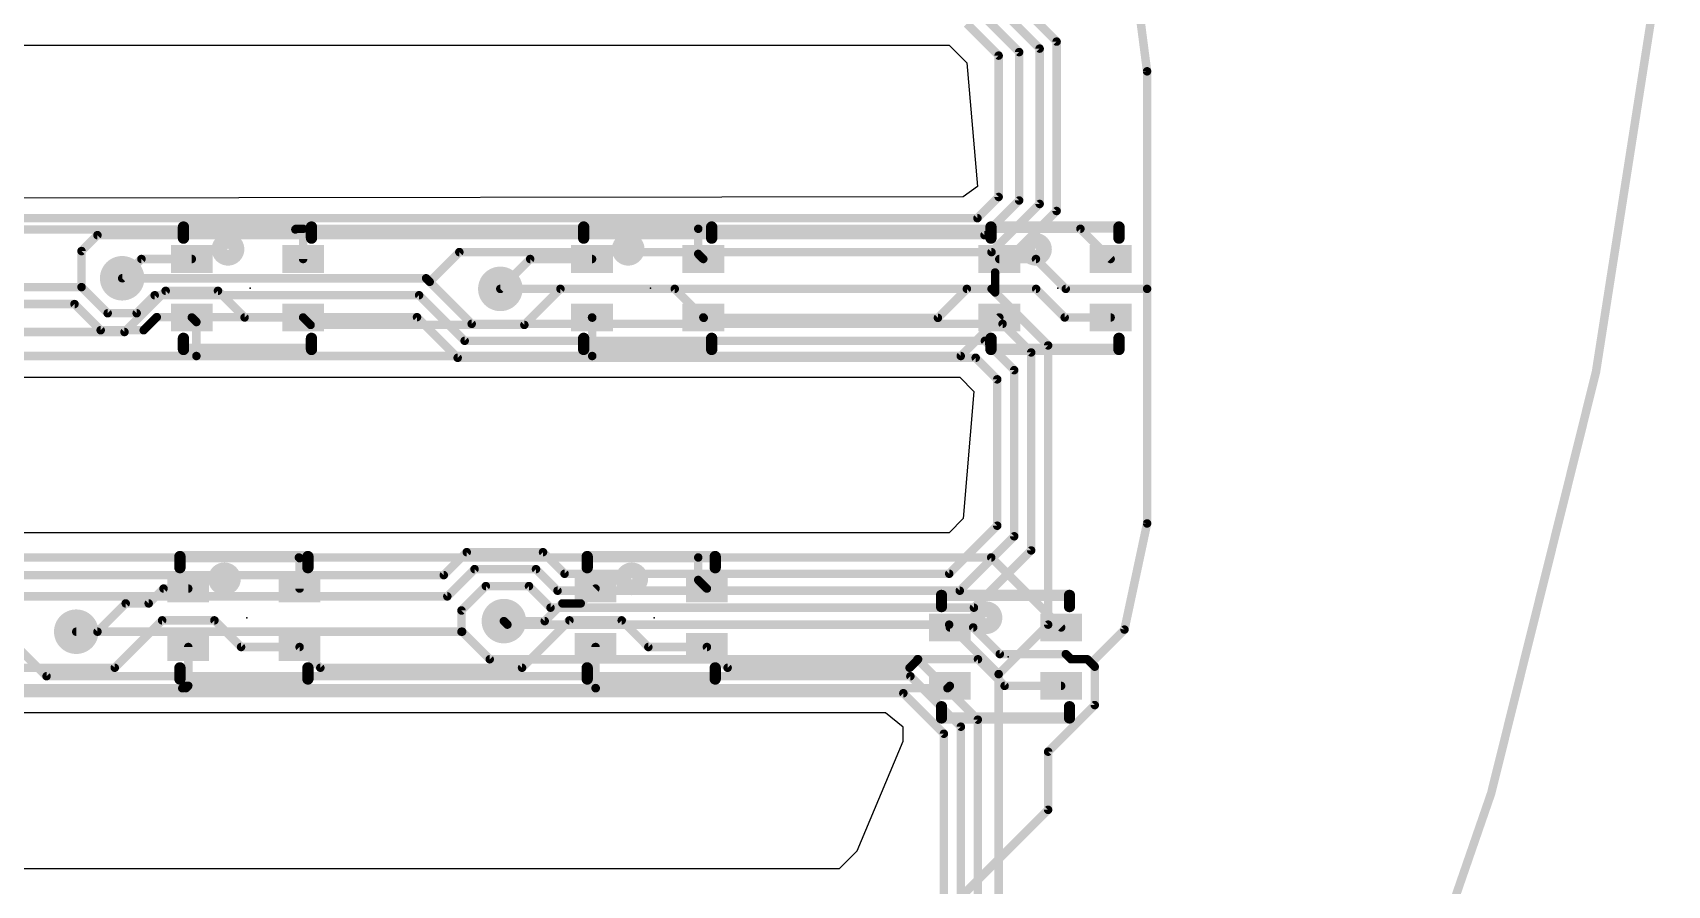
# Model space of a CAD drawing. Extents: x -74 to 74, y -25 to 38.
# Drawn here: x 43.22 to 72.59, y -7.16 to 8.16 of the extents above; entities that cross this region are included whole.
import ezdxf

# ---------------------------------------------------------------- set-up
doc = ezdxf.new("R2010")
doc.units = 0
for name, color, linetype in [('1', 12, 'CONTINUOUS'), ('16', 132, 'CONTINUOUS'), ('18', 110, 'CONTINUOUS'), ('20', 3, 'CONTINUOUS'), ('21', 40, 'CONTINUOUS'), ('23', 40, 'CONTINUOUS')]:
    doc.layers.add(name, color=color, linetype=linetype)

# ---------------------------------------------------------------- blocks, each defined once
blk = doc.blocks.new('RECT')
blk.add_solid([(-0.5, -0.5), (0.5, -0.5), (-0.5, 0.5), (0.5, 0.5)])
blk = doc.blocks.new('ROUNDV')
at = {"const_width": 0.5}
blk.add_lwpolyline([(0, -0.25, 1), (0, 0.25, 1), (0, -0.25)], format="xyb", dxfattribs=at)

msp = doc.modelspace()

# ---------------------------------------------------------------- linework, layer by layer
at = {"layer": '1', "const_width": 0.1524}
for points in [[(62.9975, 9.3796), (63.246, 7.4646)], [(63.246, 7.4646), (63.246, 3.556)], [(47.955, 4.6355), (47.9425, 4.623)], [(48.082, 4.6355), (47.955, 4.6355)], [(55.1815, 4.6355), (48.082, 4.6355)], [(48.082, 4.0925), (48.082, 4.6355)], [(55.1815, 4.6355), (62.048, 4.6355)], [(55.1815, 4.184), (55.1815, 4.6355)], [(62.048, 4.6355), (62.591, 4.0925)], [(40.764, 4.623), (47.9425, 4.623)], [(44.831, 3.7465), (45.177, 4.0925)], [(45.177, 4.0925), (46.082, 4.0925)], [(51.6255, 3.556), (52.162, 4.0925)], [(52.162, 4.0925), (53.273, 4.0925)], [(55.273, 4.0925), (55.1815, 4.184)], [(60.591, 4.0925), (61.249, 4.0925)], [(61.249, 4.0925), (61.7855, 3.556)], [(44.8725, 2.7813), (45.6123, 3.5211)], [(45.6123, 3.5211), (46.5517, 3.5211)], [(46.5517, 3.5211), (47.0303, 3.0425)], [(52.0573, 2.9083), (52.705, 3.556)], [(52.705, 3.556), (54.7595, 3.556)], [(54.7595, 3.556), (55.273, 3.0425)], [(59.4868, 3.0353), (60.0075, 3.556)], [(60.0075, 3.556), (61.252, 3.556)], [(61.7655, 3.0425), (61.252, 3.556)], [(61.7855, 3.556), (63.246, 3.556)], [(63.246, 3.556), (63.246, -0.6585)], [(46.082, 3.0425), (46.1645, 2.96)], [(46.1645, 2.96), (46.1645, 2.3495)], [(47.0303, 3.0425), (48.082, 3.0425)], [(48.082, 3.0425), (48.2162, 2.9083)], [(48.2162, 2.9083), (52.0573, 2.9083)], [(53.273, 3.0425), (53.2765, 3.039)], [(53.2765, 3.039), (53.2765, 2.3495)], [(55.273, 3.0425), (55.2802, 3.0353)], [(55.2802, 3.0353), (59.4868, 3.0353)], [(59.898, 2.3495), (60.591, 3.0425)], [(61.7655, 3.0425), (62.591, 3.0425)], [(41.3512, 2.7813), (44.8725, 2.7813)], [(38.735, 2.3495), (46.1645, 2.3495)], [(46.1645, 2.3495), (53.2765, 2.3495)], [(53.2765, 2.3495), (59.898, 2.3495)], [(63.246, -0.6585), (62.8394, -2.5656)], [(40.7035, -1.27), (48.006, -1.27)], [(48.006, -1.27), (55.1815, -1.27)], [(48.0185, -1.2825), (48.006, -1.27)], [(48.0185, -1.8285), (48.0185, -1.2825)], [(55.1815, -1.27), (60.445, -1.27)], [(55.1815, -1.6735), (55.1815, -1.27)], [(60.445, -1.27), (61.702, -2.527)], [(45.574, -1.8285), (45.307, -2.0955)], [(46.0185, -1.8285), (45.574, -1.8285)], [(53.3365, -1.8285), (53.0699, -2.0951)], [(55.3365, -1.8285), (55.1815, -1.6735)], [(44.8945, -2.0955), (44.3865, -2.6035)], [(45.307, -2.0955), (44.8945, -2.0955)], [(52.7406, -2.0951), (52.4227, -2.413)], [(53.0699, -2.0951), (52.7406, -2.0951)], [(44.6975, -3.2512), (45.5488, -2.3999)], [(45.5488, -2.3999), (46.4882, -2.3999)], [(46.4882, -2.3999), (46.9668, -2.8785)], [(52.4227, -2.413), (51.689, -2.413)], [(52.0155, -3.2512), (52.8668, -2.3999)], [(52.8668, -2.3999), (53.8062, -2.3999)], [(53.8062, -2.3999), (54.2848, -2.8785)], [(44.3865, -2.6035), (44.0055, -2.6035)], [(59.702, -2.527), (60.1215, -2.527)], [(60.1215, -2.527), (60.6001, -3.0056)], [(62.8394, -2.5656), (62.2391, -3.1659)], [(46.0185, -2.8785), (46.0185, -3.575)], [(46.9668, -2.8785), (48.0185, -2.8785)], [(48.0185, -2.8785), (48.3912, -3.2512)], [(53.3365, -2.8785), (53.3365, -3.616)], [(54.2848, -2.8785), (55.3365, -2.8785)], [(55.3365, -2.8785), (55.7092, -3.2512)], [(60.6001, -3.0056), (61.7855, -3.0056)], [(61.7855, -3.0056), (61.8783, -3.0984)], [(41.0732, -3.2512), (44.6975, -3.2512)], [(48.3912, -3.2512), (52.0155, -3.2512)], [(55.7092, -3.2512), (58.9788, -3.2512)], [(58.9788, -3.2512), (59.1316, -3.0984)], [(59.1316, -3.0984), (60.2074, -3.0984)], [(60.686, -3.577), (60.2074, -3.0984)], [(62.1717, -3.0984), (61.8783, -3.0984)], [(62.2391, -3.1659), (62.1717, -3.0984)], [(62.3056, -3.2323), (62.2391, -3.1659)], [(62.3056, -3.9217), (62.3056, -3.2323)], [(45.9105, -3.6195), (45.955, -3.575)], [(45.955, -3.575), (46.0185, -3.575)], [(45.974, -3.6195), (46.0185, -3.575)], [(59.6595, -3.6195), (59.702, -3.577)], [(60.686, -3.577), (61.702, -3.577)], [(38.764, -3.6195), (45.974, -3.6195)], [(53.34, -3.6195), (45.9105, -3.6195)], [(53.3365, -3.616), (53.34, -3.6195)], [(53.34, -3.6195), (59.6595, -3.6195)], [(61.468, -4.7593), (62.3056, -3.9217)], [(61.468, -5.8037), (61.468, -4.7593)], [(58.936, -8.3358), (61.468, -5.8037)]]:
    msp.add_lwpolyline(points, dxfattribs=at)
at = {"layer": '1', "const_width": 0.0762}
for points in [[(63.2841, 7.4646, 1), (63.2079, 7.4646)], [(63.2082, 7.4597, 1), (63.2838, 7.4695)], [(47.955, 4.6736, 1), (47.955, 4.5974)], [(47.9819, 4.6086, 1), (47.9281, 4.6624)], [(48.082, 4.6736, 1), (48.082, 4.5974)], [(48.1201, 4.6355, 1), (48.0439, 4.6355)], [(48.082, 4.5974, 1), (48.082, 4.6736)], [(55.1815, 4.6736, 1), (55.1815, 4.5974)], [(55.2196, 4.6355, 1), (55.1434, 4.6355)], [(55.1815, 4.5974, 1), (55.1815, 4.6736)], [(62.0749, 4.6624, 1), (62.0211, 4.6086)], [(62.048, 4.5974, 1), (62.048, 4.6736)], [(47.9156, 4.6499, 1), (47.9694, 4.5961)], [(47.9425, 4.5849, 1), (47.9425, 4.6611)], [(45.177, 4.1306, 1), (45.177, 4.0544)], [(45.2039, 4.0656, 1), (45.1501, 4.1194)], [(46.082, 4.0544, 1), (46.082, 4.1306)], [(48.0439, 4.0925, 1), (48.1201, 4.0925)], [(52.162, 4.1306, 1), (52.162, 4.0544)], [(52.1889, 4.0656, 1), (52.1351, 4.1194)], [(53.273, 4.0544, 1), (53.273, 4.1306)], [(55.1434, 4.184, 1), (55.2196, 4.184)], [(55.2084, 4.2109, 1), (55.1546, 4.1571)], [(55.2461, 4.0656, 1), (55.2999, 4.1194)], [(60.591, 4.1306, 1), (60.591, 4.0544)], [(61.2759, 4.1194, 1), (61.2221, 4.0656)], [(61.249, 4.0544, 1), (61.249, 4.1306)], [(62.5641, 4.0656, 1), (62.6179, 4.1194)], [(44.8041, 3.7734, 1), (44.8579, 3.7196)], [(45.6123, 3.5592, 1), (45.6123, 3.483)], [(45.6393, 3.4942, 1), (45.5854, 3.548)], [(46.5786, 3.548, 1), (46.5247, 3.4942)], [(46.5517, 3.483, 1), (46.5517, 3.5592)], [(51.5986, 3.5829, 1), (51.6524, 3.5291)], [(52.705, 3.5941, 1), (52.705, 3.5179)], [(52.7319, 3.5291, 1), (52.6781, 3.5829)], [(54.7864, 3.5829, 1), (54.7326, 3.5291)], [(54.7595, 3.5179, 1), (54.7595, 3.5941)], [(60.0075, 3.5941, 1), (60.0075, 3.5179)], [(60.0344, 3.5291, 1), (59.9806, 3.5829)], [(61.2789, 3.5829, 1), (61.2251, 3.5291)], [(61.252, 3.5179, 1), (61.252, 3.5941)], [(61.7855, 3.5941, 1), (61.7855, 3.5179)], [(61.7586, 3.5291, 1), (61.8124, 3.5829)], [(63.2841, 3.556, 1), (63.2079, 3.556)], [(63.2079, 3.556, 1), (63.2841, 3.556)], [(63.246, 3.5179, 1), (63.246, 3.5941)], [(46.1089, 3.0694, 1), (46.0551, 3.0156)], [(46.2026, 2.96, 1), (46.1264, 2.96)], [(46.1376, 2.9331, 1), (46.1914, 2.9869)], [(47.0303, 3.0806, 1), (47.0303, 3.0044)], [(47.0033, 3.0156, 1), (47.0572, 3.0694)], [(48.1089, 3.0694, 1), (48.0551, 3.0156)], [(48.082, 3.0044, 1), (48.082, 3.0806)], [(48.2162, 2.9464, 1), (48.2162, 2.8702)], [(48.1893, 2.8814, 1), (48.2431, 2.9352)], [(52.0304, 2.9352, 1), (52.0842, 2.8814)], [(52.0573, 2.8702, 1), (52.0573, 2.9464)], [(53.2999, 3.0694, 1), (53.2461, 3.0156)], [(53.3146, 3.039, 1), (53.2384, 3.039)], [(53.2496, 3.0121, 1), (53.3034, 3.0659)], [(55.2999, 3.0694, 1), (55.2461, 3.0156)], [(55.2802, 3.0734, 1), (55.2802, 2.9972)], [(55.2461, 3.0156, 1), (55.2999, 3.0694)], [(55.2533, 3.0084, 1), (55.3071, 3.0622)], [(59.4599, 3.0622, 1), (59.5137, 3.0084)], [(59.4868, 2.9972, 1), (59.4868, 3.0734)], [(60.6179, 3.0156, 1), (60.5641, 3.0694)], [(61.7655, 3.0806, 1), (61.7655, 3.0044)], [(61.7386, 3.0156, 1), (61.7924, 3.0694)], [(62.591, 3.0044, 1), (62.591, 3.0806)], [(44.8456, 2.8082, 1), (44.8995, 2.7544)], [(44.8725, 2.7432, 1), (44.8725, 2.8194)], [(46.1645, 2.3876, 1), (46.1645, 2.3114)], [(46.1264, 2.3495, 1), (46.2026, 2.3495)], [(46.1645, 2.3114, 1), (46.1645, 2.3876)], [(53.2765, 2.3876, 1), (53.2765, 2.3114)], [(53.2384, 2.3495, 1), (53.3146, 2.3495)], [(53.2765, 2.3114, 1), (53.2765, 2.3876)], [(59.8711, 2.3764, 1), (59.9249, 2.3226)], [(59.898, 2.3114, 1), (59.898, 2.3876)], [(63.2833, -0.6665, 1), (63.2087, -0.6506)], [(63.2079, -0.6585, 1), (63.2841, -0.6585)], [(48.006, -1.2319, 1), (48.006, -1.3081)], [(48.0329, -1.2431, 1), (47.9791, -1.2969)], [(48.0566, -1.2825, 1), (47.9804, -1.2825)], [(47.9916, -1.3094, 1), (48.0454, -1.2556)], [(48.006, -1.3081, 1), (48.006, -1.2319)], [(55.1815, -1.2319, 1), (55.1815, -1.3081)], [(55.2196, -1.27, 1), (55.1434, -1.27)], [(55.1815, -1.3081, 1), (55.1815, -1.2319)], [(60.4719, -1.2431, 1), (60.4181, -1.2969)], [(60.445, -1.3081, 1), (60.445, -1.2319)], [(45.574, -1.7904, 1), (45.574, -1.8666)], [(45.6009, -1.8554, 1), (45.5471, -1.8016)], [(46.0185, -1.8666, 1), (46.0185, -1.7904)], [(53.3634, -1.8554, 1), (53.3096, -1.8016)], [(55.1434, -1.6735, 1), (55.2196, -1.6735)], [(55.2084, -1.6466, 1), (55.1546, -1.7004)], [(44.8945, -2.0574, 1), (44.8945, -2.1336)], [(44.9214, -2.1224, 1), (44.8676, -2.0686)], [(45.2801, -2.0686, 1), (45.3339, -2.1224)], [(45.307, -2.1336, 1), (45.307, -2.0574)], [(47.9804, -1.8285, 1), (48.0566, -1.8285)], [(52.7406, -2.057, 1), (52.7406, -2.1332)], [(52.7675, -2.122, 1), (52.7136, -2.0682)], [(53.043, -2.0682, 1), (53.0968, -2.122)], [(53.0699, -2.1332, 1), (53.0699, -2.057)], [(55.3096, -1.8554, 1), (55.3634, -1.8016)], [(45.5488, -2.3618, 1), (45.5488, -2.438)], [(45.5758, -2.4268, 1), (45.5219, -2.373)], [(46.5151, -2.373, 1), (46.4612, -2.4268)], [(46.4882, -2.438, 1), (46.4882, -2.3618)], [(51.689, -2.3749, 1), (51.689, -2.4511)], [(52.3957, -2.3861, 1), (52.4496, -2.4399)], [(52.4227, -2.4511, 1), (52.4227, -2.3749)], [(52.8668, -2.3618, 1), (52.8668, -2.438)], [(52.8938, -2.4268, 1), (52.8399, -2.373)], [(53.8331, -2.373, 1), (53.7792, -2.4268)], [(53.8062, -2.438, 1), (53.8062, -2.3618)], [(44.0055, -2.5654, 1), (44.0055, -2.6416)], [(44.3596, -2.5766, 1), (44.4134, -2.6304)], [(44.3865, -2.6416, 1), (44.3865, -2.5654)], [(59.702, -2.4889, 1), (59.702, -2.5651)], [(60.1484, -2.5001, 1), (60.0946, -2.5539)], [(60.1215, -2.5651, 1), (60.1215, -2.4889)], [(61.6751, -2.5539, 1), (61.7289, -2.5001)], [(62.8021, -2.5577, 1), (62.8766, -2.5736)], [(62.8663, -2.5926, 1), (62.8124, -2.5387)], [(46.0566, -2.8785, 1), (45.9804, -2.8785)], [(46.9668, -2.8404, 1), (46.9668, -2.9166)], [(46.9398, -2.9054, 1), (46.9937, -2.8516)], [(48.0454, -2.8516, 1), (47.9916, -2.9054)], [(48.0185, -2.9166, 1), (48.0185, -2.8404)], [(53.3746, -2.8785, 1), (53.2984, -2.8785)], [(54.2848, -2.8404, 1), (54.2848, -2.9166)], [(54.2578, -2.9054, 1), (54.3117, -2.8516)], [(55.3634, -2.8516, 1), (55.3096, -2.9054)], [(55.3365, -2.9166, 1), (55.3365, -2.8404)], [(60.6001, -2.9675, 1), (60.6001, -3.0437)], [(61.8124, -2.9787, 1), (61.7586, -3.0325)], [(61.7855, -3.0437, 1), (61.7855, -2.9675)], [(44.6706, -3.2243, 1), (44.7245, -3.2781)], [(44.6975, -3.2893, 1), (44.6975, -3.2131)], [(48.3912, -3.2131, 1), (48.3912, -3.2893)], [(48.3643, -3.2781, 1), (48.4181, -3.2243)], [(51.9886, -3.2243, 1), (52.0425, -3.2781)], [(52.0155, -3.2893, 1), (52.0155, -3.2131)], [(55.7092, -3.2131, 1), (55.7092, -3.2893)], [(55.6823, -3.2781, 1), (55.7361, -3.2243)], [(58.9519, -3.2243, 1), (59.0057, -3.2781)], [(58.9788, -3.2893, 1), (58.9788, -3.2131)], [(59.1316, -3.0603, 1), (59.1316, -3.1365)], [(59.1585, -3.1253, 1), (59.1047, -3.0715)], [(60.2343, -3.0715, 1), (60.1805, -3.1253)], [(60.2074, -3.1365, 1), (60.2074, -3.0603)], [(60.5732, -3.0325, 1), (60.627, -2.9787)], [(61.8783, -3.0603, 1), (61.8783, -3.1365)], [(61.8514, -3.1253, 1), (61.9052, -3.0715)], [(62.1986, -3.0715, 1), (62.1447, -3.1253)], [(62.1717, -3.1365, 1), (62.1717, -3.0603)], [(62.2661, -3.1389, 1), (62.2122, -3.1928)], [(62.2122, -3.1389, 1), (62.2661, -3.1928)], [(62.2122, -3.1928, 1), (62.2661, -3.1389)], [(62.3437, -3.2323, 1), (62.2675, -3.2323)], [(62.2787, -3.2593, 1), (62.3325, -3.2054)], [(45.955, -3.5369, 1), (45.955, -3.6131)], [(45.9819, -3.6019, 1), (45.9281, -3.5481)], [(46.0454, -3.6019, 1), (45.9916, -3.5481)], [(46.0185, -3.6131, 1), (46.0185, -3.5369)], [(59.7289, -3.6039, 1), (59.6751, -3.5501)], [(60.686, -3.5389, 1), (60.686, -3.6151)], [(60.6591, -3.6039, 1), (60.7129, -3.5501)], [(61.702, -3.6151, 1), (61.702, -3.5389)], [(45.9105, -3.5814, 1), (45.9105, -3.6576)], [(45.8836, -3.5926, 1), (45.9374, -3.6464)], [(45.9471, -3.5926, 1), (46.0009, -3.6464)], [(45.974, -3.6576, 1), (45.974, -3.5814)], [(45.9804, -3.575, 1), (46.0566, -3.575)], [(53.2984, -3.616, 1), (53.3746, -3.616)], [(53.3634, -3.5891, 1), (53.3096, -3.6429)], [(53.34, -3.5814, 1), (53.34, -3.6576)], [(53.3131, -3.6464, 1), (53.3669, -3.5926)], [(53.34, -3.6576, 1), (53.34, -3.5814)], [(59.6326, -3.5926, 1), (59.6864, -3.6464)], [(59.6595, -3.6576, 1), (59.6595, -3.5814)], [(62.2675, -3.9217, 1), (62.3437, -3.9217)], [(62.3325, -3.9486, 1), (62.2787, -3.8947)], [(61.5061, -4.7593, 1), (61.4299, -4.7593)], [(61.4411, -4.7323, 1), (61.4949, -4.7862)], [(61.4299, -5.8037, 1), (61.5061, -5.8037)], [(61.4949, -5.8307, 1), (61.4411, -5.7768)]]:
    msp.add_lwpolyline(points, format="xyb", dxfattribs=at)
at = {"layer": '16', "const_width": 0.1524}
for points in [[(61.6204, 7.9988), (60.3736, 9.2456)], [(61.3156, 7.8725), (60.2473, 8.9408)], [(60.9473, 7.8098), (60.1338, 8.6233)], [(60.0075, 8.3185), (60.579, 7.747)], [(61.3156, 5.0815), (61.3156, 7.8725)], [(61.6204, 4.9552), (61.6204, 7.9988)], [(60.579, 7.747), (60.579, 5.207)], [(60.9473, 5.1442), (60.9473, 7.8098)], [(60.579, 5.207), (60.198, 4.826)], [(60.3243, 4.5212), (60.9473, 5.1442)], [(60.4505, 4.2164), (61.3156, 5.0815)], [(60.5155, 3.8503), (61.6204, 4.9552)], [(60.198, 4.826), (37.211, 4.826)], [(44.1007, 4.2354), (44.3865, 4.5212)], [(44.3865, 4.5212), (60.3243, 4.5212)], [(44.1007, 3.5878), (44.1007, 4.2354)], [(50.3555, 3.683), (50.8889, 4.2164)], [(50.8889, 4.2164), (60.4505, 4.2164)], [(44.831, 3.7465), (50.2919, 3.7465)], [(50.2919, 3.7465), (50.3555, 3.683)], [(60.5155, 3.4925), (60.5155, 3.8503)], [(37.2427, 3.5878), (44.1007, 3.5878)], [(44.1007, 3.5878), (44.5706, 3.1179)], [(50.3555, 3.683), (51.1111, 2.9274)], [(51.6255, 3.556), (60.452, 3.556)], [(60.452, 3.556), (60.5155, 3.4925)], [(60.5155, 3.4925), (61.468, 2.54)], [(37.827, 3.283), (43.9744, 3.283)], [(43.9744, 3.283), (44.4443, 2.8131)], [(45.0914, 3.1179), (45.4153, 3.4417)], [(45.4153, 3.4417), (50.1657, 3.4417)], [(50.1657, 3.4417), (50.9848, 2.6225)], [(44.5706, 3.1179), (45.0914, 3.1179)], [(45.2177, 2.8131), (45.4526, 3.048)], [(45.4526, 3.048), (50.1283, 3.048)], [(50.1283, 3.048), (50.8586, 2.3178)], [(51.1111, 2.9274), (60.6496, 2.9274)], [(60.6496, 2.9274), (61.1632, 2.4137)], [(44.4443, 2.8131), (45.2177, 2.8131)], [(50.9848, 2.6225), (60.3314, 2.6225)], [(60.3314, 2.6225), (60.8584, 2.0955)], [(50.8586, 2.3178), (60.1663, 2.3178)], [(60.1663, 2.3178), (60.5536, 1.9304)], [(61.1632, 2.4137), (61.1632, -1.143)], [(61.468, 2.54), (61.468, -2.4765)], [(60.8584, 2.0955), (60.8584, -0.889)], [(60.5536, 1.9304), (60.5536, -0.6992)], [(60.5536, -0.6992), (59.6907, -1.5621)], [(60.8584, -0.889), (59.8805, -1.8669)], [(51.0222, -1.1747), (50.6095, -1.5875)], [(52.3924, -1.1747), (51.0222, -1.1747)], [(52.7798, -1.5621), (52.3924, -1.1747)], [(61.1632, -1.143), (60.1345, -2.1717)], [(51.162, -1.4796), (50.673, -1.9685)], [(52.2662, -1.4796), (51.162, -1.4796)], [(52.6535, -1.8669), (52.2662, -1.4796)], [(50.6095, -1.5875), (37.2745, -1.5875)], [(51.3651, -1.7844), (50.927, -2.2225)], [(52.1399, -1.7844), (51.3651, -1.7844)], [(52.5273, -2.1717), (52.1399, -1.7844)], [(59.6907, -1.5621), (52.7798, -1.5621)], [(50.673, -1.9685), (42.7626, -1.9685)], [(59.8805, -1.8669), (52.6535, -1.8669)], [(50.927, -2.2225), (50.927, -2.6035)], [(51.689, -2.413), (51.7525, -2.4765)], [(60.1345, -2.1717), (52.5273, -2.1717)], [(42.572, -2.5036), (43.4721, -3.4036)], [(50.927, -2.6035), (44.0055, -2.6035)], [(50.9397, -2.6035), (50.927, -2.6035)], [(51.435, -3.0988), (50.9397, -2.6035)], [(59.69, -2.4765), (51.7525, -2.4765)], [(59.69, -2.4765), (60.579, -3.3655)], [(61.468, -2.4765), (60.579, -3.3655)], [(59.1192, -3.0988), (51.435, -3.0988)], [(60.2047, -4.1843), (59.1192, -3.0988)], [(43.4721, -3.4036), (58.993, -3.4036)], [(58.993, -3.4036), (59.8999, -4.3105)], [(60.579, -3.3655), (60.579, -7.874)], [(37.6808, -3.7084), (58.8667, -3.7084)], [(58.8667, -3.7084), (59.5951, -4.4368)], [(60.2047, -7.8038), (60.2047, -4.1843)], [(59.5951, -4.4368), (59.5951, -7.5378)], [(59.8999, -4.3105), (59.8999, -7.6641)]]:
    msp.add_lwpolyline(points, dxfattribs=at)
at = {"layer": '16', "const_width": 0.0762}
for points in [[(61.3537, 7.8725, 1), (61.2775, 7.8725)], [(61.2887, 7.8456, 1), (61.3425, 7.8995)], [(61.6585, 7.9988, 1), (61.5823, 7.9988)], [(61.5935, 7.9718, 1), (61.6473, 8.0257)], [(60.6171, 7.747, 1), (60.5409, 7.747)], [(60.5521, 7.7201, 1), (60.6059, 7.7739)], [(60.9854, 7.8098, 1), (60.9092, 7.8098)], [(60.9204, 7.7828, 1), (60.9742, 7.8367)], [(60.5409, 5.207, 1), (60.6171, 5.207)], [(60.6059, 5.1801, 1), (60.5521, 5.2339)], [(60.9092, 5.1442, 1), (60.9854, 5.1442)], [(60.9742, 5.1173, 1), (60.9204, 5.1712)], [(61.2775, 5.0815, 1), (61.3537, 5.0815)], [(61.3425, 5.0545, 1), (61.2887, 5.1084)], [(61.5823, 4.9552, 1), (61.6585, 4.9552)], [(61.6473, 4.9283, 1), (61.5935, 4.9822)], [(60.1711, 4.8529, 1), (60.2249, 4.7991)], [(60.198, 4.7879, 1), (60.198, 4.8641)], [(44.3865, 4.5593, 1), (44.3865, 4.4831)], [(44.4134, 4.4943, 1), (44.3596, 4.5481)], [(60.2973, 4.5481, 1), (60.3512, 4.4943)], [(60.3243, 4.4831, 1), (60.3243, 4.5593)], [(44.0737, 4.2623, 1), (44.1276, 4.2084)], [(44.1388, 4.2354, 1), (44.0626, 4.2354)], [(50.8889, 4.2545, 1), (50.8889, 4.1783)], [(50.9158, 4.1895, 1), (50.862, 4.2433)], [(60.4236, 4.2433, 1), (60.4775, 4.1895)], [(60.4505, 4.1783, 1), (60.4505, 4.2545)], [(44.831, 3.7846, 1), (44.831, 3.7084)], [(50.3189, 3.7734, 1), (50.265, 3.7196)], [(50.2919, 3.7084, 1), (50.2919, 3.7846)], [(60.5536, 3.8503, 1), (60.4774, 3.8503)], [(60.4886, 3.8773, 1), (60.5424, 3.8234)], [(44.1276, 3.6147, 1), (44.0737, 3.5608)], [(44.0626, 3.5878, 1), (44.1388, 3.5878)], [(44.1007, 3.5497, 1), (44.1007, 3.6259)], [(50.3824, 3.7099, 1), (50.3285, 3.656)], [(50.3285, 3.7099, 1), (50.3824, 3.656)], [(50.3285, 3.656, 1), (50.3824, 3.7099)], [(51.6255, 3.5941, 1), (51.6255, 3.5179)], [(60.4789, 3.5829, 1), (60.4251, 3.5291)], [(60.452, 3.5179, 1), (60.452, 3.5941)], [(60.4774, 3.4925, 1), (60.5536, 3.4925)], [(60.5424, 3.5194, 1), (60.4886, 3.4656)], [(60.4886, 3.4656, 1), (60.5424, 3.5194)], [(44.0014, 3.3099, 1), (43.9475, 3.256)], [(43.9744, 3.2449, 1), (43.9744, 3.3211)], [(45.4153, 3.4798, 1), (45.4153, 3.4036)], [(45.4422, 3.4148, 1), (45.3883, 3.4686)], [(50.1926, 3.4686, 1), (50.1388, 3.4148)], [(50.1657, 3.4036, 1), (50.1657, 3.4798)], [(44.5706, 3.156, 1), (44.5706, 3.0798)], [(44.5437, 3.0909, 1), (44.5975, 3.1448)], [(45.0645, 3.1448, 1), (45.1183, 3.0909)], [(45.0914, 3.0798, 1), (45.0914, 3.156)], [(45.4526, 3.0861, 1), (45.4526, 3.0099)], [(45.4795, 3.0211, 1), (45.4257, 3.0749)], [(50.1553, 3.0749, 1), (50.1014, 3.0211)], [(50.1283, 3.0099, 1), (50.1283, 3.0861)], [(51.1111, 2.9655, 1), (51.1111, 2.8893)], [(51.0842, 2.9004, 1), (51.138, 2.9543)], [(60.6765, 2.9543, 1), (60.6227, 2.9004)], [(60.6496, 2.8893, 1), (60.6496, 2.9655)], [(44.4443, 2.8512, 1), (44.4443, 2.775)], [(44.4174, 2.7861, 1), (44.4713, 2.84)], [(45.1907, 2.84, 1), (45.2446, 2.7861)], [(45.2177, 2.775, 1), (45.2177, 2.8512)], [(50.9848, 2.6606, 1), (50.9848, 2.5844)], [(50.9579, 2.5956, 1), (51.0118, 2.6495)], [(60.3583, 2.6495, 1), (60.3044, 2.5956)], [(60.3314, 2.5844, 1), (60.3314, 2.6606)], [(50.8586, 2.3559, 1), (50.8586, 2.2797)], [(50.8316, 2.2908, 1), (50.8855, 2.3447)], [(60.1932, 2.3447, 1), (60.1393, 2.2908)], [(60.1663, 2.2797, 1), (60.1663, 2.3559)], [(61.2013, 2.4137, 1), (61.1251, 2.4137)], [(61.1363, 2.3868, 1), (61.1901, 2.4407)], [(61.5061, 2.54, 1), (61.4299, 2.54)], [(61.4411, 2.5131, 1), (61.4949, 2.5669)], [(60.8965, 2.0955, 1), (60.8203, 2.0955)], [(60.8315, 2.0686, 1), (60.8853, 2.1224)], [(60.5917, 1.9304, 1), (60.5155, 1.9304)], [(60.5267, 1.9035, 1), (60.5805, 1.9573)], [(60.5155, -0.6992, 1), (60.5917, -0.6992)], [(60.5805, -0.7262, 1), (60.5267, -0.6723)], [(60.8203, -0.889, 1), (60.8965, -0.889)], [(60.8853, -0.9159, 1), (60.8315, -0.8621)], [(51.0222, -1.1366, 1), (51.0222, -1.2128)], [(51.0492, -1.2017, 1), (50.9953, -1.1478)], [(52.4194, -1.1478, 1), (52.3655, -1.2017)], [(52.3924, -1.2128, 1), (52.3924, -1.1366)], [(61.1251, -1.143, 1), (61.2013, -1.143)], [(61.1901, -1.1699, 1), (61.1363, -1.1161)], [(51.162, -1.4415, 1), (51.162, -1.5177)], [(51.1889, -1.5065, 1), (51.135, -1.4526)], [(52.2931, -1.4526, 1), (52.2392, -1.5065)], [(52.2662, -1.5177, 1), (52.2662, -1.4415)], [(50.5826, -1.5606, 1), (50.6364, -1.6144)], [(50.6095, -1.6256, 1), (50.6095, -1.5494)], [(51.3651, -1.7463, 1), (51.3651, -1.8225)], [(51.392, -1.8113, 1), (51.3382, -1.7574)], [(52.1668, -1.7574, 1), (52.113, -1.8113)], [(52.1399, -1.8225, 1), (52.1399, -1.7463)], [(52.7798, -1.524, 1), (52.7798, -1.6002)], [(52.7528, -1.589, 1), (52.8067, -1.5352)], [(59.6638, -1.5352, 1), (59.7177, -1.589)], [(59.6907, -1.6002, 1), (59.6907, -1.524)], [(50.6461, -1.9416, 1), (50.6999, -1.9954)], [(50.673, -2.0066, 1), (50.673, -1.9304)], [(52.6535, -1.8288, 1), (52.6535, -1.905)], [(52.6266, -1.8938, 1), (52.6804, -1.84)], [(59.8536, -1.84, 1), (59.9074, -1.8938)], [(59.8805, -1.905, 1), (59.8805, -1.8288)], [(50.9651, -2.2225, 1), (50.8889, -2.2225)], [(50.9001, -2.1955, 1), (50.9539, -2.2494)], [(51.7159, -2.3861, 1), (51.6621, -2.4399)], [(52.5273, -2.1336, 1), (52.5273, -2.2098)], [(52.5003, -2.1986, 1), (52.5542, -2.1448)], [(60.1076, -2.1448, 1), (60.1614, -2.1986)], [(60.1345, -2.2098, 1), (60.1345, -2.1336)], [(44.0055, -2.5654, 1), (44.0055, -2.6416)], [(50.927, -2.5654, 1), (50.927, -2.6416)], [(50.8889, -2.6035, 1), (50.9651, -2.6035)], [(50.9666, -2.5766, 1), (50.9128, -2.6304)], [(50.927, -2.6416, 1), (50.927, -2.5654)], [(50.9397, -2.6416, 1), (50.9397, -2.5654)], [(51.7525, -2.4384, 1), (51.7525, -2.5146)], [(51.7256, -2.5034, 1), (51.7794, -2.4496)], [(59.7169, -2.4496, 1), (59.6631, -2.5034)], [(59.69, -2.5146, 1), (59.69, -2.4384)], [(61.4299, -2.4765, 1), (61.5061, -2.4765)], [(61.4949, -2.5034, 1), (61.4411, -2.4496)], [(51.435, -3.0607, 1), (51.435, -3.1369)], [(51.4081, -3.1257, 1), (51.4619, -3.0719)], [(59.1462, -3.0719, 1), (59.0923, -3.1257)], [(59.1192, -3.1369, 1), (59.1192, -3.0607)], [(43.4721, -3.3655, 1), (43.4721, -3.4417)], [(43.4451, -3.4305, 1), (43.499, -3.3767)], [(59.0199, -3.3767, 1), (58.966, -3.4305)], [(58.993, -3.4417, 1), (58.993, -3.3655)], [(60.6171, -3.3655, 1), (60.5409, -3.3655)], [(60.5521, -3.3386, 1), (60.6059, -3.3924)], [(60.5521, -3.3924, 1), (60.6059, -3.3386)], [(58.8937, -3.6815, 1), (58.8398, -3.7353)], [(58.8667, -3.7465, 1), (58.8667, -3.6703)], [(60.2428, -4.1843, 1), (60.1666, -4.1843)], [(59.6332, -4.4368, 1), (59.557, -4.4368)], [(59.5682, -4.4637, 1), (59.6221, -4.4099)], [(59.938, -4.3105, 1), (59.8618, -4.3105)], [(59.873, -4.3375, 1), (59.9269, -4.2836)], [(60.1778, -4.2112, 1), (60.2317, -4.1573)]]:
    msp.add_lwpolyline(points, format="xyb", dxfattribs=at)
at = {"layer": '20'}
for p, q in [((12.6365, 7.9375), (59.69, 7.9375)), ((59.69, 7.9375), (60.0075, 7.62)), ((60.0075, 7.62), (60.198, 5.3975)), ((60.198, 5.3975), (59.944, 5.207)), ((59.944, 5.207), (12.446, 5.1435)), ((12.3825, 1.9685), (59.8805, 1.9685)), ((59.8805, 1.9685), (60.1345, 1.7145)), ((60.1345, 1.7145), (59.944, -0.5715)), ((59.944, -0.5715), (59.69, -0.8255)), ((59.69, -0.8255), (12.6365, -0.8255)), ((58.547, -4.064), (13.7795, -4.064)), ((58.8645, -4.318), (58.547, -4.064)), ((58.8645, -4.572), (58.8645, -4.318)), ((58.039, -6.5405), (58.8645, -4.572)), ((57.7215, -6.858), (58.039, -6.5405)), ((14.5415, -6.858), (57.7215, -6.858))]:
    msp.add_line(p, q, dxfattribs=at)
at = {"layer": '20', "const_width": 0.1524}
msp.add_lwpolyline([(63.6905, -20.0025, 0.089), (72.517, 9.779)], format="xyb", dxfattribs=at)
at = {"layer": '21', "const_width": 0.2032}
for points in [[(45.932, 4.4675), (45.932, 4.6675)], [(45.932, 4.6675), (48.232, 4.6675)], [(48.232, 4.6675), (48.232, 4.4675)], [(53.123, 4.4675), (53.123, 4.6675)], [(53.123, 4.6675), (55.423, 4.6675)], [(55.423, 4.6675), (55.423, 4.4675)], [(60.441, 4.4675), (60.441, 4.6675)], [(60.441, 4.6675), (62.741, 4.6675)], [(62.741, 4.6675), (62.741, 4.4675)], [(45.932, 2.6675), (45.932, 2.4675)], [(48.232, 2.4675), (48.232, 2.6675)], [(53.123, 2.6675), (53.123, 2.4675)], [(55.423, 2.4675), (55.423, 2.6675)], [(60.441, 2.6675), (60.441, 2.4675)], [(62.741, 2.4675), (62.741, 2.6675)], [(45.932, 2.4675), (48.232, 2.4675)], [(53.123, 2.4675), (55.423, 2.4675)], [(60.441, 2.4675), (62.741, 2.4675)], [(45.8685, -1.4535), (45.8685, -1.2535)], [(45.8685, -1.2535), (48.1685, -1.2535)], [(48.1685, -1.2535), (48.1685, -1.4535)], [(53.1865, -1.4535), (53.1865, -1.2535)], [(53.1865, -1.2535), (55.4865, -1.2535)], [(55.4865, -1.2535), (55.4865, -1.4535)], [(59.552, -2.152), (59.552, -1.952)], [(59.552, -1.952), (61.852, -1.952)], [(61.852, -1.952), (61.852, -2.152)], [(45.8685, -3.2535), (45.8685, -3.4535)], [(48.1685, -3.4535), (48.1685, -3.2535)], [(53.1865, -3.2535), (53.1865, -3.4535)], [(55.4865, -3.4535), (55.4865, -3.2535)], [(45.8685, -3.4535), (48.1685, -3.4535)], [(53.1865, -3.4535), (55.4865, -3.4535)], [(59.552, -3.952), (59.552, -4.152)], [(59.552, -4.152), (61.852, -4.152)], [(61.852, -4.152), (61.852, -3.952)]]:
    msp.add_lwpolyline(points, dxfattribs=at)
at = {"layer": '21'}
for points, const_width in [([(45.9828, 4.6675, 1), (45.8812, 4.6675)], 0.1016), ([(45.932, 4.7183, 1), (45.932, 4.6167)], 0.1016), ([(48.2828, 4.6675, 1), (48.1812, 4.6675)], 0.1016), ([(48.232, 4.6167, 1), (48.232, 4.7183)], 0.1016), ([(53.1738, 4.6675, 1), (53.0722, 4.6675)], 0.1016), ([(53.123, 4.7183, 1), (53.123, 4.6167)], 0.1016), ([(55.4738, 4.6675, 1), (55.3722, 4.6675)], 0.1016), ([(55.423, 4.6167, 1), (55.423, 4.7183)], 0.1016), ([(60.4918, 4.6675, 1), (60.3902, 4.6675)], 0.1016), ([(60.441, 4.7183, 1), (60.441, 4.6167)], 0.1016), ([(62.7918, 4.6675, 1), (62.6902, 4.6675)], 0.1016), ([(62.741, 4.6167, 1), (62.741, 4.7183)], 0.1016), ([(45.8812, 4.4675, 1), (45.9828, 4.4675)], 0.1016), ([(46.732, 4.1261, 1), (46.732, 4.4089, 1), (46.732, 4.1261)], 0.3048), ([(48.1812, 4.4675, 1), (48.2828, 4.4675)], 0.1016), ([(53.0722, 4.4675, 1), (53.1738, 4.4675)], 0.1016), ([(53.923, 4.1261, 1), (53.923, 4.4089, 1), (53.923, 4.1261)], 0.3048), ([(55.3722, 4.4675, 1), (55.4738, 4.4675)], 0.1016), ([(60.3902, 4.4675, 1), (60.4918, 4.4675)], 0.1016), ([(61.241, 4.1261, 1), (61.241, 4.4089, 1), (61.241, 4.1261)], 0.3048), ([(62.6902, 4.4675, 1), (62.7918, 4.4675)], 0.1016), ([(45.9828, 2.6675, 1), (45.8812, 2.6675)], 0.1016), ([(48.2828, 2.6675, 1), (48.1812, 2.6675)], 0.1016), ([(53.1738, 2.6675, 1), (53.0722, 2.6675)], 0.1016), ([(55.4738, 2.6675, 1), (55.3722, 2.6675)], 0.1016), ([(60.4918, 2.6675, 1), (60.3902, 2.6675)], 0.1016), ([(62.7918, 2.6675, 1), (62.6902, 2.6675)], 0.1016), ([(45.932, 2.5183, 1), (45.932, 2.4167)], 0.1016), ([(45.8812, 2.4675, 1), (45.9828, 2.4675)], 0.1016), ([(48.1812, 2.4675, 1), (48.2828, 2.4675)], 0.1016), ([(48.232, 2.4167, 1), (48.232, 2.5183)], 0.1016), ([(53.123, 2.5183, 1), (53.123, 2.4167)], 0.1016), ([(53.0722, 2.4675, 1), (53.1738, 2.4675)], 0.1016), ([(55.3722, 2.4675, 1), (55.4738, 2.4675)], 0.1016), ([(55.423, 2.4167, 1), (55.423, 2.5183)], 0.1016), ([(60.441, 2.5183, 1), (60.441, 2.4167)], 0.1016), ([(60.3902, 2.4675, 1), (60.4918, 2.4675)], 0.1016), ([(62.6902, 2.4675, 1), (62.7918, 2.4675)], 0.1016), ([(62.741, 2.4167, 1), (62.741, 2.5183)], 0.1016), ([(45.9193, -1.2535, 1), (45.8177, -1.2535)], 0.1016), ([(45.8685, -1.2027, 1), (45.8685, -1.3043)], 0.1016), ([(48.2193, -1.2535, 1), (48.1177, -1.2535)], 0.1016), ([(48.1685, -1.3043, 1), (48.1685, -1.2027)], 0.1016), ([(53.2373, -1.2535, 1), (53.1357, -1.2535)], 0.1016), ([(53.1865, -1.2027, 1), (53.1865, -1.3043)], 0.1016), ([(55.5373, -1.2535, 1), (55.4357, -1.2535)], 0.1016), ([(55.4865, -1.3043, 1), (55.4865, -1.2027)], 0.1016), ([(45.8177, -1.4535, 1), (45.9193, -1.4535)], 0.1016), ([(46.6685, -1.7949, 1), (46.6685, -1.5121, 1), (46.6685, -1.7949)], 0.3048), ([(48.1177, -1.4535, 1), (48.2193, -1.4535)], 0.1016), ([(53.1357, -1.4535, 1), (53.2373, -1.4535)], 0.1016), ([(53.9865, -1.7949, 1), (53.9865, -1.5121, 1), (53.9865, -1.7949)], 0.3048), ([(55.4357, -1.4535, 1), (55.5373, -1.4535)], 0.1016), ([(59.6028, -1.952, 1), (59.5012, -1.952)], 0.1016), ([(59.552, -1.9012, 1), (59.552, -2.0028)], 0.1016), ([(61.9028, -1.952, 1), (61.8012, -1.952)], 0.1016), ([(61.852, -2.0028, 1), (61.852, -1.9012)], 0.1016), ([(59.5012, -2.152, 1), (59.6028, -2.152)], 0.1016), ([(60.352, -2.4934, 1), (60.352, -2.2106, 1), (60.352, -2.4934)], 0.3048), ([(61.8012, -2.152, 1), (61.9028, -2.152)], 0.1016), ([(45.9193, -3.2535, 1), (45.8177, -3.2535)], 0.1016), ([(48.2193, -3.2535, 1), (48.1177, -3.2535)], 0.1016), ([(53.2373, -3.2535, 1), (53.1357, -3.2535)], 0.1016), ([(55.5373, -3.2535, 1), (55.4357, -3.2535)], 0.1016), ([(45.8685, -3.4027, 1), (45.8685, -3.5043)], 0.1016), ([(45.8177, -3.4535, 1), (45.9193, -3.4535)], 0.1016), ([(48.1177, -3.4535, 1), (48.2193, -3.4535)], 0.1016), ([(48.1685, -3.5043, 1), (48.1685, -3.4027)], 0.1016), ([(53.1865, -3.4027, 1), (53.1865, -3.5043)], 0.1016), ([(53.1357, -3.4535, 1), (53.2373, -3.4535)], 0.1016), ([(55.4357, -3.4535, 1), (55.5373, -3.4535)], 0.1016), ([(55.4865, -3.5043, 1), (55.4865, -3.4027)], 0.1016), ([(59.6028, -3.952, 1), (59.5012, -3.952)], 0.1016), ([(59.552, -4.1012, 1), (59.552, -4.2028)], 0.1016), ([(59.5012, -4.152, 1), (59.6028, -4.152)], 0.1016), ([(61.9028, -3.952, 1), (61.8012, -3.952)], 0.1016), ([(61.8012, -4.152, 1), (61.9028, -4.152)], 0.1016), ([(61.852, -4.2028, 1), (61.852, -4.1012)], 0.1016)]:
    msp.add_lwpolyline(points, format="xyb", dxfattribs=dict(at, const_width=const_width))
at = {"layer": '23'}
for p in [(47.132, 3.5675), (54.323, 3.5675), (61.641, 3.5675), (47.0685, -2.3535), (54.3865, -2.3535), (60.752, -3.052)]:
    msp.add_point(p, dxfattribs=at)

# ---------------------------------------------------------------- block references
at = {"layer": '1', "xscale": 0.75, "yscale": 0.5}
for p in [(46.082, 4.0925), (48.082, 4.0925), (53.273, 4.0925), (55.273, 4.0925), (60.591, 4.0925), (62.591, 4.0925), (46.082, 3.0425), (48.082, 3.0425), (53.273, 3.0425), (55.273, 3.0425), (60.591, 3.0425), (62.591, 3.0425), (46.0185, -1.8285), (48.0185, -1.8285), (53.3365, -1.8285), (55.3365, -1.8285), (59.702, -2.527), (61.702, -2.527), (46.0185, -2.8785), (48.0185, -2.8785), (53.3365, -2.8785), (55.3365, -2.8785), (59.702, -3.577), (61.702, -3.577)]:
    msp.add_blockref('RECT', p, dxfattribs=at)
at = {"layer": '18', "xscale": 0.8001, "yscale": 0.8001}
for p in [(44.831, 3.7465), (44.831, 3.7465), (51.6255, 3.556), (51.6255, 3.556), (51.689, -2.413), (51.689, -2.413), (44.0055, -2.6035), (44.0055, -2.6035)]:
    msp.add_blockref('ROUNDV', p, dxfattribs=at)

doc.saveas('drawing.dxf')
